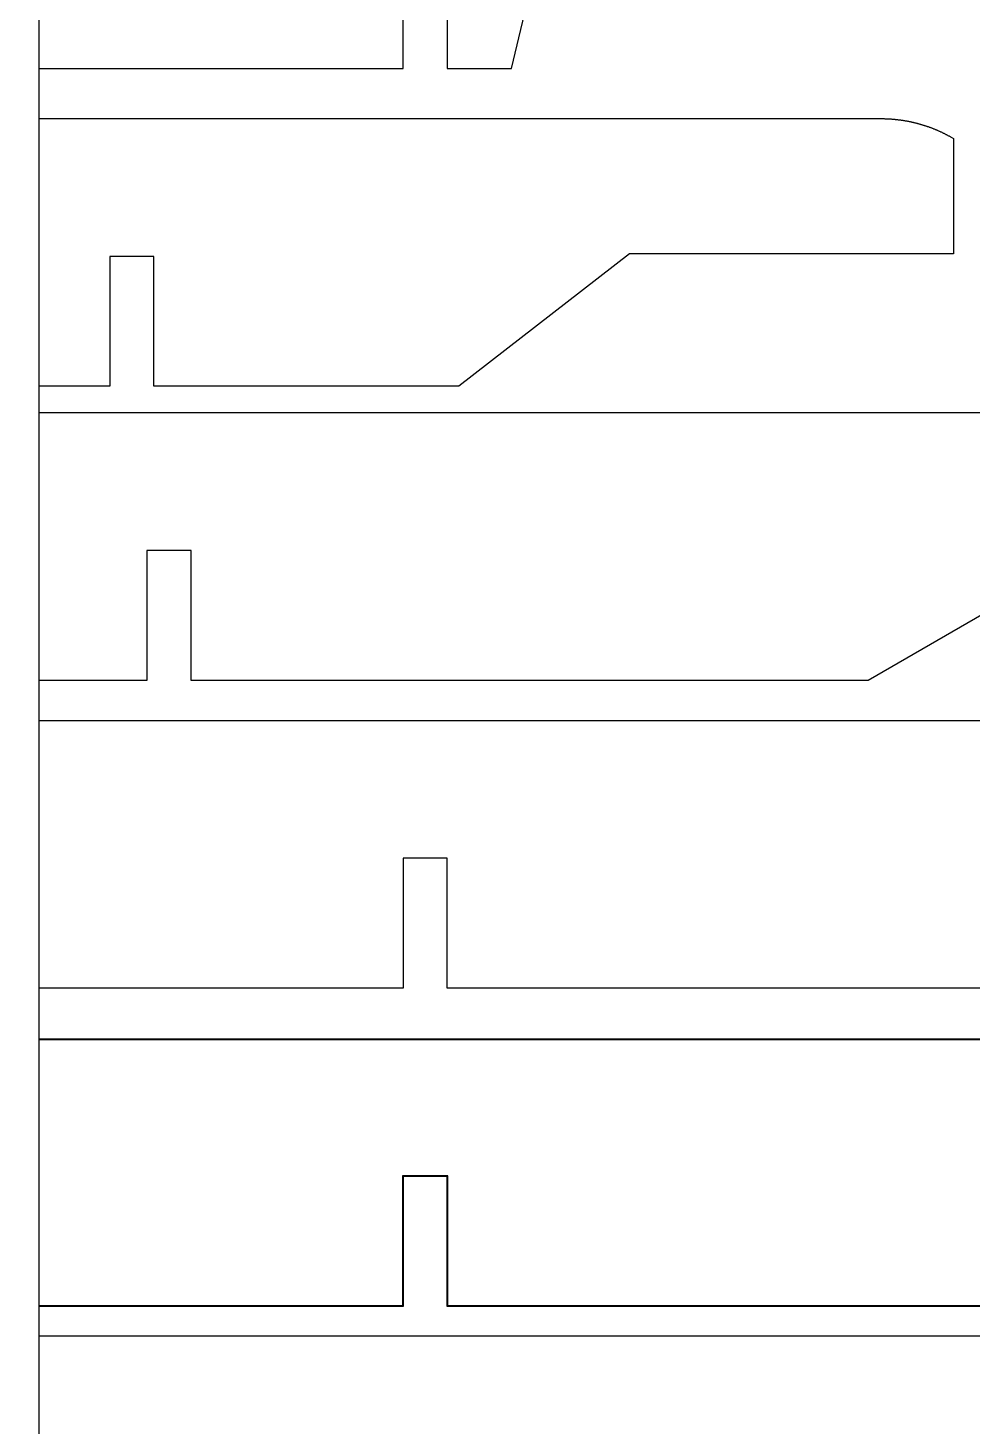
# Model space of a CAD drawing. Header units: inches. Extents: x -1514 to 1282, y -2074 to 286.
# Drawn here: x -769.04 to -761.77, y -1602.71 to -1591.96 of the extents above; entities that cross this region are included whole.
import ezdxf

# ---------------------------------------------------------------- set-up
doc = ezdxf.new("R2010")
doc.units = ezdxf.units.IN
doc.header["$LTSCALE"] = 0.1
doc.header["$MEASUREMENT"] = 0
doc.layers.add('pic', color=1, linetype='Continuous')

msp = doc.modelspace()

# ---------------------------------------------------------------- linework, layer by layer
at = {"color": 7, "linetype": 'Continuous', "lineweight": 25}
for points in [[(-768.95395, -1592.26882), (-766.14927, -1592.26882), (-766.14927, -1591.26882)], [(-765.80927, -1591.26882), (-765.80927, -1592.26882), (-765.313, -1592.26882), (-765.06909, -1591.24851)], [(-768.95389, -1592.65435), (-762.4712, -1592.65435), (-762.46676, -1592.65436), (-762.4623, -1592.65439), (-762.45783, -1592.65443), (-762.45337, -1592.6545), (-762.4489, -1592.65458), (-762.44443, -1592.65468), (-762.43996, -1592.6548), (-762.43549, -1592.65493), (-762.43102, -1592.65509), (-762.42655, -1592.65526), (-762.42208, -1592.65545), (-762.41761, -1592.65566), (-762.41314, -1592.65589), (-762.40867, -1592.65613), (-762.4042, -1592.65639), (-762.39973, -1592.65668), (-762.39526, -1592.65697), (-762.39079, -1592.65729), (-762.38632, -1592.65763), (-762.38185, -1592.65798), (-762.37738, -1592.65835), (-762.37291, -1592.65874), (-762.36845, -1592.65915), (-762.36398, -1592.65957), (-762.35952, -1592.66002), (-762.35505, -1592.66048), (-762.35059, -1592.66096), (-762.34613, -1592.66145), (-762.34167, -1592.66197), (-762.33722, -1592.6625), (-762.33276, -1592.66305), (-762.32831, -1592.66362), (-762.32386, -1592.66421), (-762.31941, -1592.66481), (-762.31496, -1592.66544), (-762.31052, -1592.66608), (-762.30608, -1592.66673), (-762.30164, -1592.66741), (-762.2972, -1592.6681), (-762.29277, -1592.66882), (-762.28833, -1592.66955), (-762.28391, -1592.67029), (-762.27948, -1592.67106), (-762.27506, -1592.67184), (-762.27064, -1592.67264), (-762.26623, -1592.67346), (-762.26181, -1592.6743), (-762.25741, -1592.67515), (-762.253, -1592.67603), (-762.2486, -1592.67692), (-762.2442, -1592.67782), (-762.23981, -1592.67875), (-762.23542, -1592.67969), (-762.23104, -1592.68065), (-762.22666, -1592.68163), (-762.22228, -1592.68263), (-762.21791, -1592.68364), (-762.21355, -1592.68468), (-762.20918, -1592.68573), (-762.20483, -1592.68679), (-762.20048, -1592.68788), (-762.19613, -1592.68898), (-762.19179, -1592.6901), (-762.18745, -1592.69124), (-762.18312, -1592.6924), (-762.1788, -1592.69357), (-762.17448, -1592.69476), (-762.17017, -1592.69597), (-762.16586, -1592.6972), (-762.16156, -1592.69844), (-762.15726, -1592.6997), (-762.15297, -1592.70098), (-762.14869, -1592.70228), (-762.14441, -1592.7036), (-762.14014, -1592.70493), (-762.13588, -1592.70628), (-762.13162, -1592.70765), (-762.12737, -1592.70903), (-762.12313, -1592.71044), (-762.1189, -1592.71186), (-762.11468, -1592.71329), (-762.11255, -1592.71402), (-762.11042, -1592.71476), (-762.10617, -1592.71624), (-762.10193, -1592.71775), (-762.09768, -1592.71927), (-762.09345, -1592.72081), (-762.08922, -1592.72237), (-762.08499, -1592.72395), (-762.08077, -1592.72555), (-762.07656, -1592.72716), (-762.07235, -1592.72879), (-762.06815, -1592.73044), (-762.06396, -1592.73211), (-762.05977, -1592.7338), (-762.05559, -1592.7355), (-762.05142, -1592.73722), (-762.04725, -1592.73896), (-762.04309, -1592.74072), (-762.03894, -1592.74249), (-762.0348, -1592.74429), (-762.03066, -1592.7461), (-762.02653, -1592.74793), (-762.02241, -1592.74977), (-762.01829, -1592.75164), (-762.01419, -1592.75352), (-762.01009, -1592.75541), (-762.006, -1592.75733), (-762.00191, -1592.75926), (-761.99784, -1592.76121), (-761.99378, -1592.76318), (-761.98972, -1592.76517), (-761.98567, -1592.76717), (-761.98163, -1592.76919), (-761.9776, -1592.77122), (-761.97358, -1592.77328), (-761.96957, -1592.77535), (-761.96557, -1592.77744), (-761.96157, -1592.77954), (-761.95759, -1592.78167), (-761.95361, -1592.7838), (-761.94965, -1592.78596), (-761.94569, -1592.78813), (-761.94175, -1592.79032), (-761.93782, -1592.79253), (-761.93389, -1592.79475), (-761.92998, -1592.797), (-761.9123, -1592.80721), (-761.9123, -1593.69433), (-764.40676, -1593.69433), (-765.71903, -1594.71435), (-768.06662, -1594.71435), (-768.06662, -1593.71435), (-768.40663, -1593.71435), (-768.40663, -1594.71435), (-768.95354, -1594.71435)], [(-768.95351, -1594.91699), (-759.44194, -1594.91699)], [(-760.80034, -1595.95695), (-762.5671, -1596.97699), (-767.78073, -1596.97699), (-767.78073, -1595.97699), (-768.12073, -1595.97699), (-768.12073, -1596.97699), (-768.95317, -1596.97699)], [(-768.95312, -1597.28564), (-755.77884, -1597.28564)], [(-760.36736, -1599.34564), (-765.80928, -1599.34564), (-765.80928, -1598.34564), (-766.14928, -1598.34564), (-766.14928, -1599.34564), (-768.95277, -1599.34564)], [(-768.95271, -1599.73432), (-755.77884, -1599.73432)], [(-768.95271, -1599.73932), (-755.77891, -1599.73932)], [(-760.36807, -1601.78932), (-765.80428, -1601.78932), (-765.80428, -1600.78932), (-766.15428, -1600.78932), (-766.15428, -1601.78932), (-768.95236, -1601.78932)], [(-760.36736, -1601.79432), (-765.80928, -1601.79432), (-765.80928, -1600.79432), (-766.14928, -1600.79432), (-766.14928, -1601.79432), (-768.95236, -1601.79432)], [(-752.7108, -1602.02432), (-768.95232, -1602.02432)]]:
    msp.add_lwpolyline(points, dxfattribs=at)
at = {"layer": 'pic'}
msp.add_lwpolyline([(-769.12291, -1568.92544), (-768.95785, -1568.93263), (-768.95041, -1613.47314), (-769.11548, -1613.46595)], close=True, dxfattribs=at)

doc.saveas('drawing.dxf')
